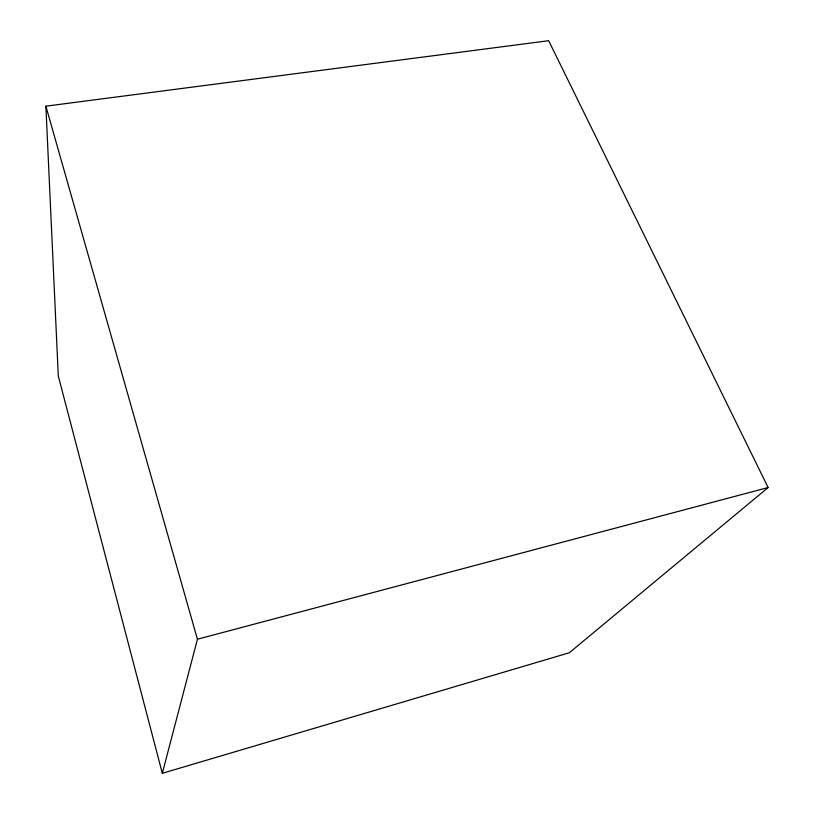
<?xml version="1.0" encoding="UTF-8"?>
<svg xmlns="http://www.w3.org/2000/svg" width="814" height="814" viewBox="0 0 814 814"><rect width="100%" height="100%" fill="white"/><g stroke="black" fill="none" stroke-linecap="round" stroke-linejoin="round"><path stroke-width="1.22" d="M162.322 773.3L197.436 639.234L45.879 106.176L548.667 40.7L768.121 487.535L569.322 652.767L162.322 773.3L58.293 375.997L45.879 106.176M197.436 639.234L768.121 487.535"/></g></svg>
